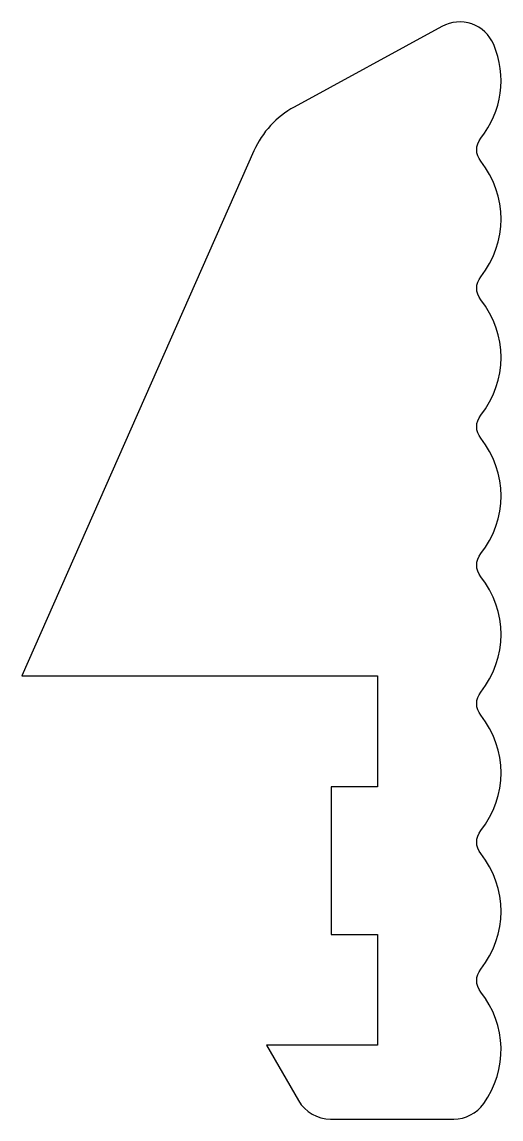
# Model space of a CAD drawing. Header units: millimetres. Extents: x -48 to 3, y 0 to 119.
import ezdxf

# ---------------------------------------------------------------- set-up
doc = ezdxf.new("R2010")
doc.units = ezdxf.units.MM

msp = doc.modelspace()

# ---------------------------------------------------------------- linework, layer by layer
msp.add_lwpolyline([(-19.01, 109.63, 0.16537), (-23.37, 104.89), (-48.5, 48), (-10, 48), (-10, 36), (-15, 36), (-15, 20), (-10, 20), (-10, 8), (-22, 8), (-18.54, 2, 0.267949), (-15.07, 0), (-1.74, 0, 0.241531), (1.51, 1.67, 0.336379), (1.19, 13.75, -0.351), (1.19, 16.25, 0.351), (1.19, 28.75, -0.351), (1.19, 31.25, 0.351), (1.19, 43.75, -0.351), (1.19, 46.25, 0.351), (1.19, 58.75, -0.351), (1.19, 61.25, 0.351), (1.19, 73.75, -0.351), (1.19, 76.25, 0.351), (1.19, 88.75, -0.351), (1.19, 91.25, 0.351), (1.19, 103.75, -0.351), (1.19, 106.25, 0.275989), (2.59, 116.41, 0.443019), (-3.01, 118.36)], format="xyb", close=True)

doc.saveas('drawing.dxf')
